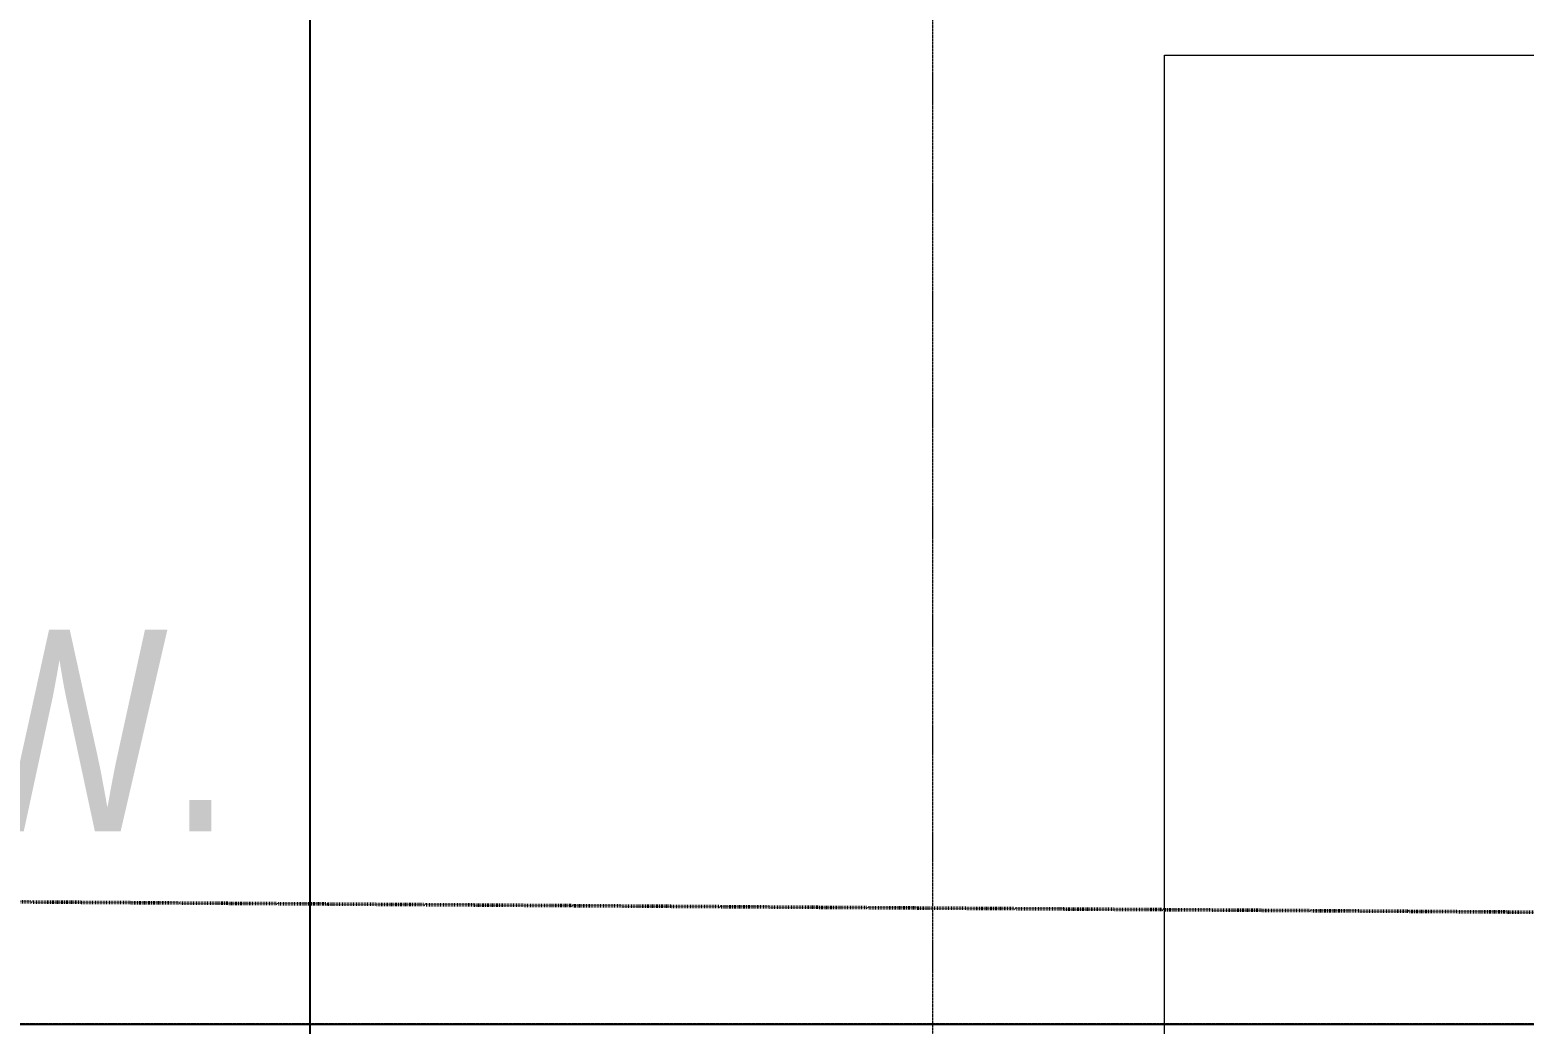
# Model space of a CAD drawing. Header units: millimetres. Extents: x 813027 to 1148939, y -931049 to -10.
# Drawn here: x 904365 to 911771, y -103610 to -98684 of the extents above; entities that cross this region are included whole.
import ezdxf

# ---------------------------------------------------------------- set-up
doc = ezdxf.new("R2010")
doc.units = ezdxf.units.MM
for name, pattern in [('DPA_Boundary 100', [7.5, 0, -1.5, 3, -1.5, 0, -1.5]), ('DPA_Grid _ Level 500', [5.5, 2.75, -0.75, 1.25, -0.75]), ('DPA_Hidden 100', [6, 4, -2])]:
    doc.linetypes.add(name, pattern=pattern)
for name, color, linetype, lineweight in [('A-ANNO-NOTE', 3, 'Continuous', 25), ('A-DETL', 1, 'Continuous', 25), ('G-ANNO-TEXT', 3, 'Continuous', 9), ('S-GRID', 251, 'Continuous', 9), ('WALL-A', 3, 'Continuous', 25)]:
    doc.layers.add(name, color=color, linetype=linetype, lineweight=lineweight)
doc.styles.add('Arial Narrow_1', font='ARIALN.TTF', dxfattribs={"height": 1000})

msp = doc.modelspace()

# ---------------------------------------------------------------- linework, layer by layer
at = {"layer": 'A-ANNO-NOTE'}
msp.add_line((905753.7, -109018), (905753.7, -98081.8), dxfattribs=at)
at = {"layer": 'A-DETL', "linetype": 'DPA_Boundary 100', "lineweight": 50}
msp.add_line((963874.5, -103408.2), (886985.3, -102887.1), dxfattribs=at)
at = {"layer": 'A-DETL', "linetype": 'DPA_Hidden 100'}
msp.add_line((982708.3, -103610), (880285.5, -103610), dxfattribs=at)
at = {"layer": 'G-ANNO-TEXT', "color": 7}
for p, q in [((909988, -98809.1), (911833.1, -98809.1)), ((909988, -108823.3), (909988, -98809.1))]:
    msp.add_line(p, q, dxfattribs=at)
at = {"layer": 'S-GRID', "linetype": 'DPA_Grid _ Level 500'}
msp.add_line((908840, -191381.7), (908840, -15135.4), dxfattribs=at)
at = {"layer": 'WALL-A'}
msp.add_line((880285.5, -103610), (982708.3, -103610), dxfattribs=at)

# ---------------------------------------------------------------- texts
at = {"layer": 'G-ANNO-TEXT', "color": 7, "insert": (901614.6, -101655.2), "char_height": 1000, "width": 4609.703, "attachment_point": 1, "style": 'Arial Narrow_1'}
msp.add_mtext('R.O.W.', dxfattribs=at)

doc.saveas('drawing.dxf')
